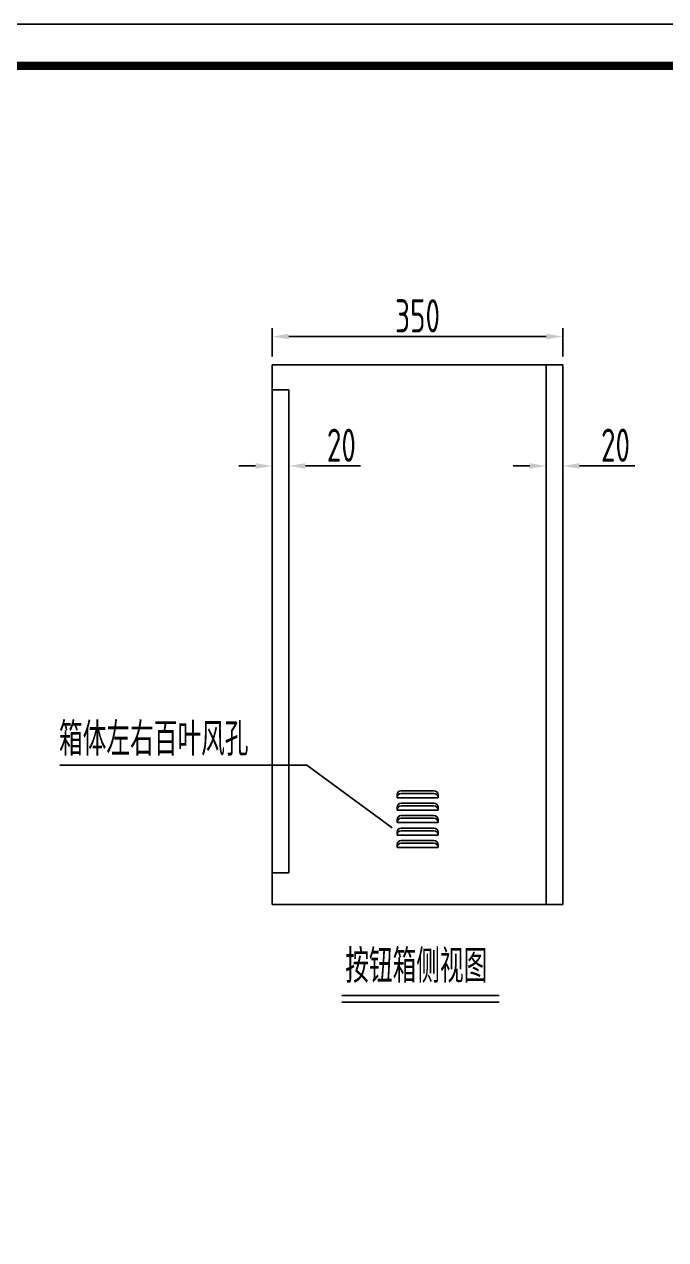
# Model space of a CAD drawing. Header units: millimetres. Extents: x 30557 to 235556, y -116603 to -73383.
# Drawn here: x 40291 to 41063, y -109460 to -107996 of the extents above; entities that cross this region are included whole.
import ezdxf

# ---------------------------------------------------------------- set-up
doc = ezdxf.new("R2010")
doc.units = ezdxf.units.MM
doc.layers.add('1', color=3, linetype='Continuous')
doc.layers.add('CAXA3', color=7, linetype='Continuous', lineweight=25)
doc.styles.add('supcon', font='sceie.shx', dxfattribs={"width": 0.75, "height": 40, "bigfont": 'sceic.shx'})
doc.dimstyles.new('supcon', dxfattribs={"dimtxt": 20, "dimasz": 20, "dimexe": 10, "dimexo": 10, "dimgap": 5, "dimtad": 1, "dimtoh": 1, "dimdec": 0, "dimzin": 0, "dimdsep": 46, "dimtxsty": 'supcon', "dimcen": 0.09, "dimclrd": 2, "dimclre": 2, "dimclrt": 2, "dimadec": 0, "dimazin": 0, "dimtfac": 1, "dimtdec": 0, "dimtofl": 0, "dimtmove": 0, "dimatfit": 3, "dimfxl": 1, "dimtolj": 1, "dimtzin": 0, "dimarcsym": 0})

# ---------------------------------------------------------------- blocks, each defined once
blk = doc.blocks.new('supcon图框')
at = {"linetype": 'Continuous'}
blk.add_line((6145.7, 4361.7), (1987.7, 4361.7), dxfattribs=at)
at = {"linetype": 'Continuous', "const_width": 10}
blk.add_lwpolyline([(2195.7, 4311.7), (6095.7, 4311.7), (6095.7, 1471.7), (2195.7, 1471.7)], close=True, dxfattribs=at)
blk = doc.blocks.new('*D384')
at = {"color": 2, "lineweight": -2}
for p, q in [((40588.9, -108396), (40588.9, -108362)), ((40938.9, -108396), (40938.9, -108362)), ((40608.9, -108372), (40918.9, -108372))]:
    blk.add_line(p, q, dxfattribs=at)
at = {"color": 2}
for points in [[(40608.9, -108368.6), (40608.9, -108375.3), (40588.9, -108372)], [(40918.9, -108375.3), (40918.9, -108368.6), (40938.9, -108372)]]:
    blk.add_solid(points, dxfattribs=at)
at = {"layer": 'DEFPOINTS', "color": 0}
for p in [(40938.9, -108372), (40588.9, -108406), (40938.9, -108406)]:
    blk.add_point(p, dxfattribs=at)
at = {"color": 2, "insert": (40763.9, -108347), "char_height": 40, "attachment_point": 5, "style": 'supcon'}
blk.add_mtext('\\A1;350', dxfattribs=at)
blk = doc.blocks.new('*D385')
at = {"color": 2, "lineweight": -2}
for p, q in [((40568.9, -108527.9), (40548.9, -108527.9)), ((40628.9, -108527.9), (40695.4, -108527.9)), ((40588.9, -108533.6), (40588.9, -108537.9)), ((40608.9, -108533.6), (40608.9, -108537.9))]:
    blk.add_line(p, q, dxfattribs=at)
at = {"color": 2}
for points in [[(40568.9, -108531.2), (40568.9, -108524.5), (40588.9, -108527.9)], [(40628.9, -108524.5), (40628.9, -108531.2), (40608.9, -108527.9)]]:
    blk.add_solid(points, dxfattribs=at)
at = {"layer": 'DEFPOINTS', "color": 0}
for p in [(40588.9, -108523.6), (40608.9, -108523.6), (40608.9, -108527.9)]:
    blk.add_point(p, dxfattribs=at)
at = {"color": 2, "insert": (40672.2, -108502.9), "char_height": 40, "attachment_point": 5, "style": 'supcon'}
blk.add_mtext('\\A1;20', dxfattribs=at)
blk = doc.blocks.new('*D389')
at = {"color": 2, "lineweight": -2}
for p, q in [((40898.9, -108527.9), (40878.9, -108527.9)), ((40958.9, -108527.9), (41025.4, -108527.9)), ((40918.9, -108533.6), (40918.9, -108537.9)), ((40938.9, -108533.6), (40938.9, -108537.9))]:
    blk.add_line(p, q, dxfattribs=at)
at = {"color": 2}
for points in [[(40898.9, -108531.2), (40898.9, -108524.5), (40918.9, -108527.9)], [(40958.9, -108524.5), (40958.9, -108531.2), (40938.9, -108527.9)]]:
    blk.add_solid(points, dxfattribs=at)
at = {"layer": 'DEFPOINTS', "color": 0}
for p in [(40918.9, -108523.6), (40938.9, -108523.6), (40938.9, -108527.9)]:
    blk.add_point(p, dxfattribs=at)
at = {"color": 2, "insert": (41002.2, -108502.9), "char_height": 40, "attachment_point": 5, "style": 'supcon'}
blk.add_mtext('\\A1;20', dxfattribs=at)

msp = doc.modelspace()

# ---------------------------------------------------------------- linework, layer by layer
for p, q in [((40938.9, -108406), (40588.9, -108406)), ((40588.9, -108406), (40588.9, -109056)), ((40918.9, -108406), (40918.9, -109056)), ((40938.9, -109056), (40938.9, -108406)), ((40608.9, -108436), (40588.9, -108436)), ((40608.9, -108436), (40608.9, -109017.9)), ((40333.2, -108888.5), (40630.6, -108888.5)), ((40630.6, -108888.5), (40733.5, -108963.8)), ((40608.9, -109017.9), (40588.9, -109017.9)), ((40588.9, -109056), (40938.9, -109056)), ((40672.6, -109165.7), (40862.2, -109165.7)), ((40672.6, -109173.9), (40862.2, -109173.9))]:
    msp.add_line(p, q)
at = {"layer": 'CAXA3', "linetype": 'Continuous', "lineweight": 25}
for p, q in [((40783.6, -108919.1), (40744.2, -108919.1)), ((40783.6, -108922.3), (40744.2, -108922.3)), ((40739.2, -108924.1), (40739.2, -108927.5)), ((40739.2, -108927.5), (40788.6, -108927.5)), ((40783.6, -108934.1), (40744.2, -108934.1)), ((40783.6, -108937.3), (40744.2, -108937.3)), ((40788.6, -108927.5), (40788.6, -108924.1)), ((40739.2, -108939.1), (40739.2, -108942.5)), ((40739.2, -108942.5), (40788.6, -108942.5)), ((40783.6, -108949.1), (40744.2, -108949.1)), ((40783.6, -108952.3), (40744.2, -108952.3)), ((40788.6, -108942.5), (40788.6, -108939.1)), ((40739.2, -108954.1), (40739.2, -108957.5)), ((40739.2, -108957.5), (40788.6, -108957.5)), ((40783.6, -108964.1), (40744.2, -108964.1)), ((40783.6, -108967.3), (40744.2, -108967.3)), ((40788.6, -108957.5), (40788.6, -108954.1)), ((40739.2, -108969.1), (40739.2, -108972.5)), ((40739.2, -108972.5), (40788.6, -108972.5)), ((40783.6, -108979.1), (40744.2, -108979.1)), ((40783.6, -108982.3), (40744.2, -108982.3)), ((40788.6, -108972.5), (40788.6, -108969.1)), ((40739.2, -108984.1), (40739.2, -108987.5)), ((40739.2, -108987.5), (40788.6, -108987.5)), ((40788.6, -108987.5), (40788.6, -108984.1))]:
    msp.add_line(p, q, dxfattribs=at)
for centre, start, end in [((40744.2, -108924.1), 90, 180), ((40744.2, -108927.3), 90, 180), ((40783.6, -108924.1), 0, 90), ((40783.6, -108927.3), 0, 90), ((40744.2, -108939.1), 90, 180), ((40744.2, -108942.3), 90, 180), ((40783.6, -108939.1), 0, 90), ((40783.6, -108942.3), 0, 90), ((40744.2, -108954.1), 90, 180), ((40744.2, -108957.3), 90, 180), ((40783.6, -108954.1), 0, 90), ((40783.6, -108957.3), 0, 90), ((40744.2, -108969.1), 90, 180), ((40744.2, -108972.3), 90, 180), ((40783.6, -108969.1), 0, 90), ((40783.6, -108972.3), 0, 90), ((40744.2, -108984.1), 90, 180), ((40744.2, -108987.3), 90, 180), ((40783.6, -108984.1), 0, 90), ((40783.6, -108987.3), 0, 90)]:
    msp.add_arc(centre, 5, start, end, dxfattribs=at)

# ---------------------------------------------------------------- block references
msp.add_blockref('supcon图框', (36836.8, -112357.5))

# ---------------------------------------------------------------- texts
at = {"layer": '1', "style": 'supcon', "width": 0.75}
for s, p in [('箱体左右百叶风孔', (40332.3, -108877)), ('按钮箱侧视图', (40676.9, -109150.5))]:
    msp.add_text(s, height=40, dxfattribs=at).set_placement(p)

# ---------------------------------------------------------------- dimensions: what is measured, and where the dimension line sits
for base, p1, p2, picture, middle in [((40938.9, -108372), (40588.9, -108406), (40938.9, -108406), '*D384', (40763.9, -108347)), ((40608.9, -108527.9), (40588.9, -108523.6), (40608.9, -108523.6), '*D385', (40672.2, -108502.9)), ((40938.9, -108527.9), (40918.9, -108523.6), (40938.9, -108523.6), '*D389', (41002.2, -108502.9))]:
    dim = msp.add_linear_dim(base=base, p1=p1, p2=p2, dimstyle='supcon')
    dim.commit()
    dim.dimension.update_dxf_attribs({"geometry": picture, "text_midpoint": middle})

doc.saveas('drawing.dxf')
